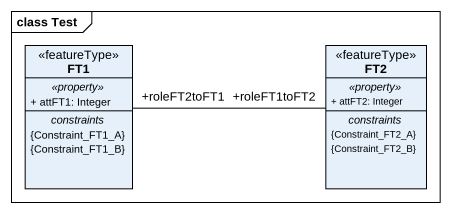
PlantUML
@startuml
mainframe class Test
hide circle
hide empty members
skinparam classAttributeIconSize 0
class FT1 <<featureType>> {
  .. <<property>> ..
  + attFT1: Integer
  -- constraints --
  {Constraint_FT1_A}
  {Constraint_FT1_B}
}
class FT2 <<featureType>> {
  .. <<property>> ..
  + attFT2: Integer
  -- constraints --
  {Constraint_FT2_A}
  {Constraint_FT2_B}
}
FT1 "+roleFT2toFT1" -right- "+roleFT1toFT2" FT2
@enduml
